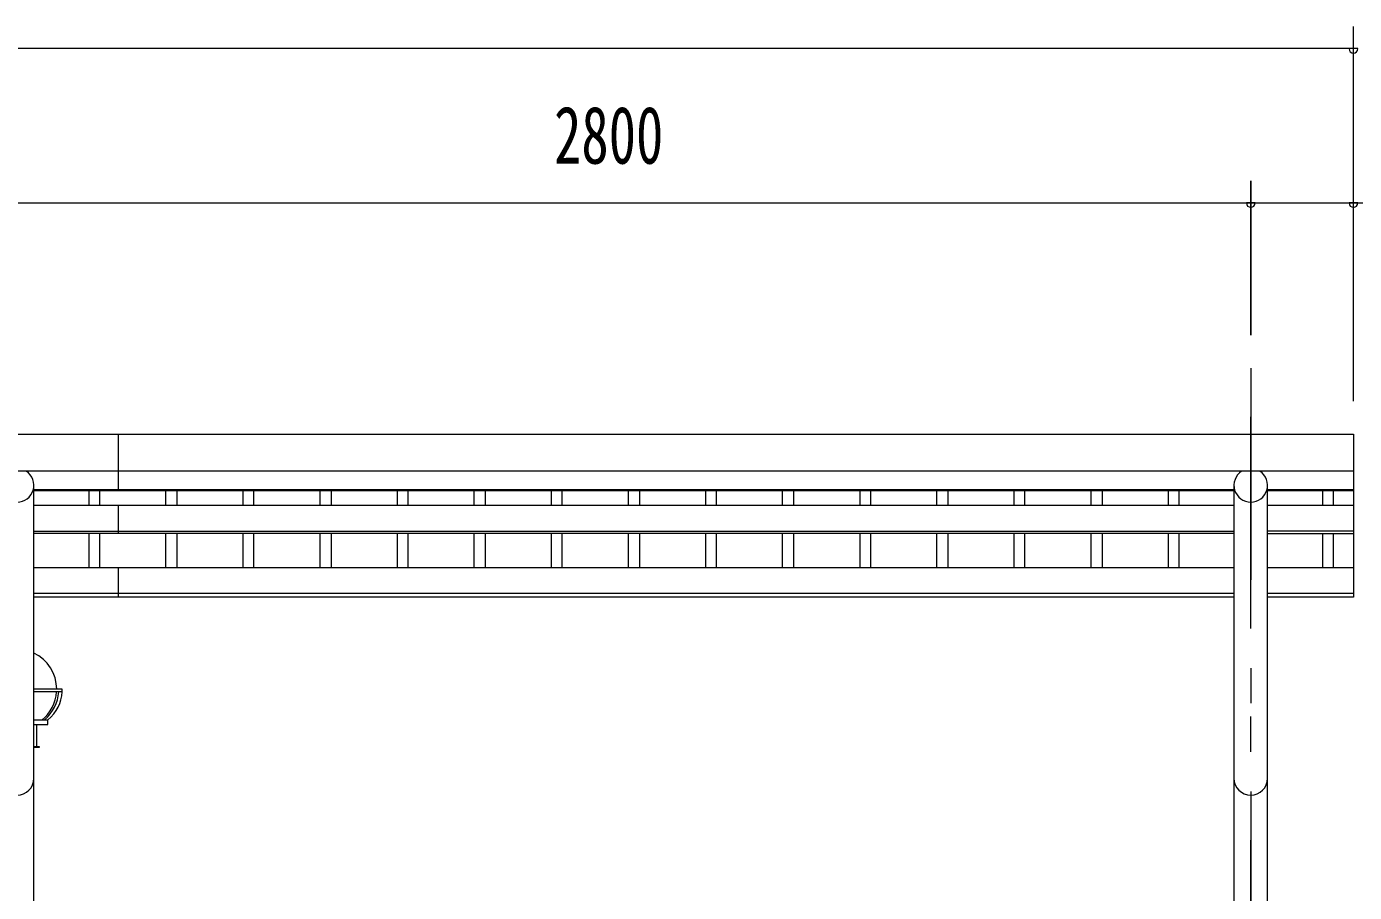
# Model space of a CAD drawing. Units: millimetres, scale not verified. Extents: x -23102 to 23102, y -10150 to 10150.
# Drawn here: x 1461 to 4475, y 3016 to 4980 of the extents above; entities that cross this region are included whole.
import ezdxf
from ezdxf.enums import TextEntityAlignment as Align

# ---------------------------------------------------------------- set-up
doc = ezdxf.new("R2010")
doc.units = ezdxf.units.MM
doc.header["$LTSCALE"] = 40
doc.linetypes.add('USER3', pattern=[24, 12, -5, 2, -5])
for name, color, linetype, lineweight in [('0-0_0', 7, 'Continuous', 18), ('0-2_1-0BOLD', 7, 'Continuous', 18), ('0-3_1-2CENTER', 3, 'USER3', 18), ('0-4_1-4THIN', 4, 'Continuous', 18), ('0-5_1-5DIM', 3, 'Continuous', 18)]:
    doc.layers.add(name, color=color, linetype=linetype, lineweight=lineweight)
doc.styles.add('ＭＳ ゴシック', font='')
doc.styles.get('ＭＳ ゴシック').set_extended_font_data('MS Gothic')

msp = doc.modelspace()

# ---------------------------------------------------------------- linework, layer by layer
at = {"layer": '0-0_0'}
for p, q in [((1542.05, 3476.97), (1477.7, 3476.97)), ((1542.05, 3470.97), (1477.7, 3470.97)), ((1542.05, 3470.97), (1542.05, 3476.97)), ((1477.7, 3406.97), (1509.55, 3406.97)), ((1509.55, 3396.97), (1509.55, 3406.97)), ((1477.7, 3396.97), (1509.55, 3396.97)), ((1484.55, 3346.97), (1484.55, 3396.97)), ((1477.7, 3346.97), (1484.55, 3346.97))]:
    msp.add_line(p, q, dxfattribs=at)
for start, end in [(0, 64.91913), (308.94244, 356.17745)]:
    msp.add_arc((1439.55, 3476.97), 90, start, end, dxfattribs=at)
for centre in [(1431.55, 3476.97), (1439.55, 3476.97)]:
    msp.add_ellipse(centre, major_axis=(-102.47, 6.5), ratio=0.92312, start_param=2.3796996, end_param=3.146893, dxfattribs=at)
at = {"layer": '0-2_1-0BOLD'}
for p, q in [((-3343.45, 4054.86), (4472.55, 4054.86)), ((1669.55, 3926.47), (1669.55, 4054.86)), ((4472.55, 3971.21), (-3343.45, 3971.21)), ((1477.7, 1874.67), (1477.7, 3939.24)), ((1477.7, 3930.02), (4201.4, 3930.02)), ((4201.4, 3926.47), (1477.7, 3926.47)), ((4201.4, 3939.24), (4201.4, 1874.67)), ((4277.7, 1874.67), (4277.7, 3939.24)), ((4277.7, 3930.02), (4472.55, 3930.02)), ((4472.55, 3926.47), (4277.7, 3926.47)), ((1477.7, 3894.26), (4201.4, 3894.26)), ((1669.55, 3829.53), (1669.55, 3894.26)), ((4277.7, 3894.26), (4472.55, 3894.26)), ((1477.7, 3835.43), (4201.4, 3835.43)), ((4201.4, 3829.53), (1477.7, 3829.53)), ((4472.55, 3835.43), (4277.7, 3835.43)), ((4277.7, 3829.53), (4472.55, 3829.53)), ((4201.4, 3751.81), (1477.7, 3751.81)), ((1669.55, 3685.83), (1669.55, 3751.81)), ((4472.55, 3751.81), (4277.7, 3751.81)), ((1477.7, 3694.17), (4201.4, 3694.17)), ((4201.4, 3685.83), (1477.7, 3685.83)), ((4277.7, 3694.17), (4472.55, 3694.17)), ((1477.7, 3346.97), (1489.55, 3346.97))]:
    msp.add_line(p, q, dxfattribs=at)
for points in [[(4472.55, 4054.86), (4472.55, 3685.83), (4277.7, 3685.83)], [(1489.55, 3346.97), (1489.55, 3344.67), (1477.7, 3344.67)]]:
    msp.add_lwpolyline(points, dxfattribs=at)
for centre, start, end in [((1439.55, 3939.24), 123.05154, 56.94846), ((4239.55, 3939.24), 123.05154, 56.94846), ((1439.55, 3274.67), 180, 0), ((4239.55, 3274.67), 180, 0)]:
    msp.add_arc(centre, 38.15, start, end, dxfattribs=at)
at = {"layer": '0-3_1-2CENTER'}
for p, q in [((4239.55, 1694.67), (4239.55, 4204.87)), ((4239.55, 1694.67), (4239.55, 4204.87)), ((4239.56, 4204.68), (4239.56, 1694.67))]:
    msp.add_line(p, q, dxfattribs=at)
at = {"layer": '0-4_1-4THIN'}
for p, q in [((1602.05, 3926.47), (1602.05, 3894.26)), ((1627.05, 3894.26), (1627.05, 3926.47)), ((1777.05, 3894.26), (1777.05, 3926.47)), ((1802.05, 3926.47), (1802.05, 3894.26)), ((1952.05, 3926.47), (1952.05, 3894.26)), ((1977.05, 3894.26), (1977.05, 3926.47)), ((2127.05, 3894.26), (2127.05, 3926.47)), ((2152.05, 3926.47), (2152.05, 3894.26)), ((2302.05, 3926.47), (2302.05, 3894.26)), ((2327.05, 3894.26), (2327.05, 3926.47)), ((2477.05, 3894.26), (2477.05, 3926.47)), ((2502.05, 3926.47), (2502.05, 3894.26)), ((2652.05, 3926.47), (2652.05, 3894.26)), ((2677.05, 3894.26), (2677.05, 3926.47)), ((2827.05, 3894.26), (2827.05, 3926.47)), ((2852.05, 3926.47), (2852.05, 3894.26)), ((3002.05, 3926.47), (3002.05, 3894.26)), ((3027.05, 3894.26), (3027.05, 3926.47)), ((3177.05, 3894.26), (3177.05, 3926.47)), ((3202.05, 3926.47), (3202.05, 3894.26)), ((3352.05, 3926.47), (3352.05, 3894.26)), ((3377.05, 3894.26), (3377.05, 3926.47)), ((3527.05, 3894.26), (3527.05, 3926.47)), ((3552.05, 3926.47), (3552.05, 3894.26)), ((3702.05, 3926.47), (3702.05, 3894.26)), ((3727.05, 3894.26), (3727.05, 3926.47)), ((3877.05, 3894.26), (3877.05, 3926.47)), ((3902.05, 3926.47), (3902.05, 3894.26)), ((4052.05, 3926.47), (4052.05, 3894.26)), ((4077.05, 3894.26), (4077.05, 3926.47)), ((4402.05, 3926.47), (4402.05, 3894.26)), ((4427.05, 3894.26), (4427.05, 3926.47)), ((1602.05, 3829.53), (1602.05, 3751.81)), ((1627.05, 3751.81), (1627.05, 3829.53)), ((1777.05, 3751.81), (1777.05, 3829.53)), ((1802.05, 3829.53), (1802.05, 3751.81)), ((1952.05, 3829.53), (1952.05, 3751.81)), ((1977.05, 3751.81), (1977.05, 3829.53)), ((2127.05, 3751.81), (2127.05, 3829.53)), ((2152.05, 3829.53), (2152.05, 3751.81)), ((2302.05, 3829.53), (2302.05, 3751.81)), ((2327.05, 3751.81), (2327.05, 3829.53)), ((2477.05, 3751.81), (2477.05, 3829.53)), ((2502.05, 3829.53), (2502.05, 3751.81)), ((2652.05, 3829.53), (2652.05, 3751.81)), ((2677.05, 3751.81), (2677.05, 3829.53)), ((2827.05, 3751.81), (2827.05, 3829.53)), ((2852.05, 3829.53), (2852.05, 3751.81)), ((3002.05, 3829.53), (3002.05, 3751.81)), ((3027.05, 3751.81), (3027.05, 3829.53)), ((3177.05, 3751.81), (3177.05, 3829.53)), ((3202.05, 3829.53), (3202.05, 3751.81)), ((3352.05, 3829.53), (3352.05, 3751.81)), ((3377.05, 3751.81), (3377.05, 3829.53)), ((3527.05, 3751.81), (3527.05, 3829.53)), ((3552.05, 3829.53), (3552.05, 3751.81)), ((3702.05, 3829.53), (3702.05, 3751.81)), ((3727.05, 3751.81), (3727.05, 3829.53)), ((3877.05, 3751.81), (3877.05, 3829.53)), ((3902.05, 3829.53), (3902.05, 3751.81)), ((4052.05, 3829.53), (4052.05, 3751.81)), ((4077.05, 3751.81), (4077.05, 3829.53)), ((4402.05, 3829.53), (4402.05, 3751.81)), ((4427.05, 3751.81), (4427.05, 3829.53))]:
    msp.add_line(p, q, dxfattribs=at)
at = {"layer": '0-5_1-5DIM'}
for p, q in [((4472.56, 4129.68), (4472.56, 4979.68)), ((4472.56, 4929.67), (-3343.44, 4929.67)), ((4472.56, 4929.67), (-3343.44, 4929.67)), ((4482.56, 4929.68), (4462.56, 4929.68)), ((4239.55, 4279.67), (4239.55, 4629.68)), ((4239.56, 4629.68), (4239.56, 4279.67)), ((-3735.94, 4579.68), (4865.06, 4579.68)), ((1439.55, 4579.68), (4239.55, 4579.68)), ((4249.55, 4579.68), (4229.55, 4579.68)), ((4249.56, 4579.68), (4229.56, 4579.68)), ((4482.56, 4579.68), (4462.56, 4579.68))]:
    msp.add_line(p, q, dxfattribs=at)
for centre in [(4472.56, 4929.68), (4239.55, 4579.68), (4239.56, 4579.68), (4472.56, 4579.68)]:
    msp.add_arc(centre, 10, 180, 0, dxfattribs=at)

# ---------------------------------------------------------------- texts
at = {"layer": '0-5_1-5DIM', "color": 7, "style": 'ＭＳ ゴシック', "width": 0.7}
msp.add_text('2800', height=130.2, dxfattribs=at).set_placement((2658.28, 4629.68), align=Align.BOTTOM_LEFT)

doc.saveas('drawing.dxf')
